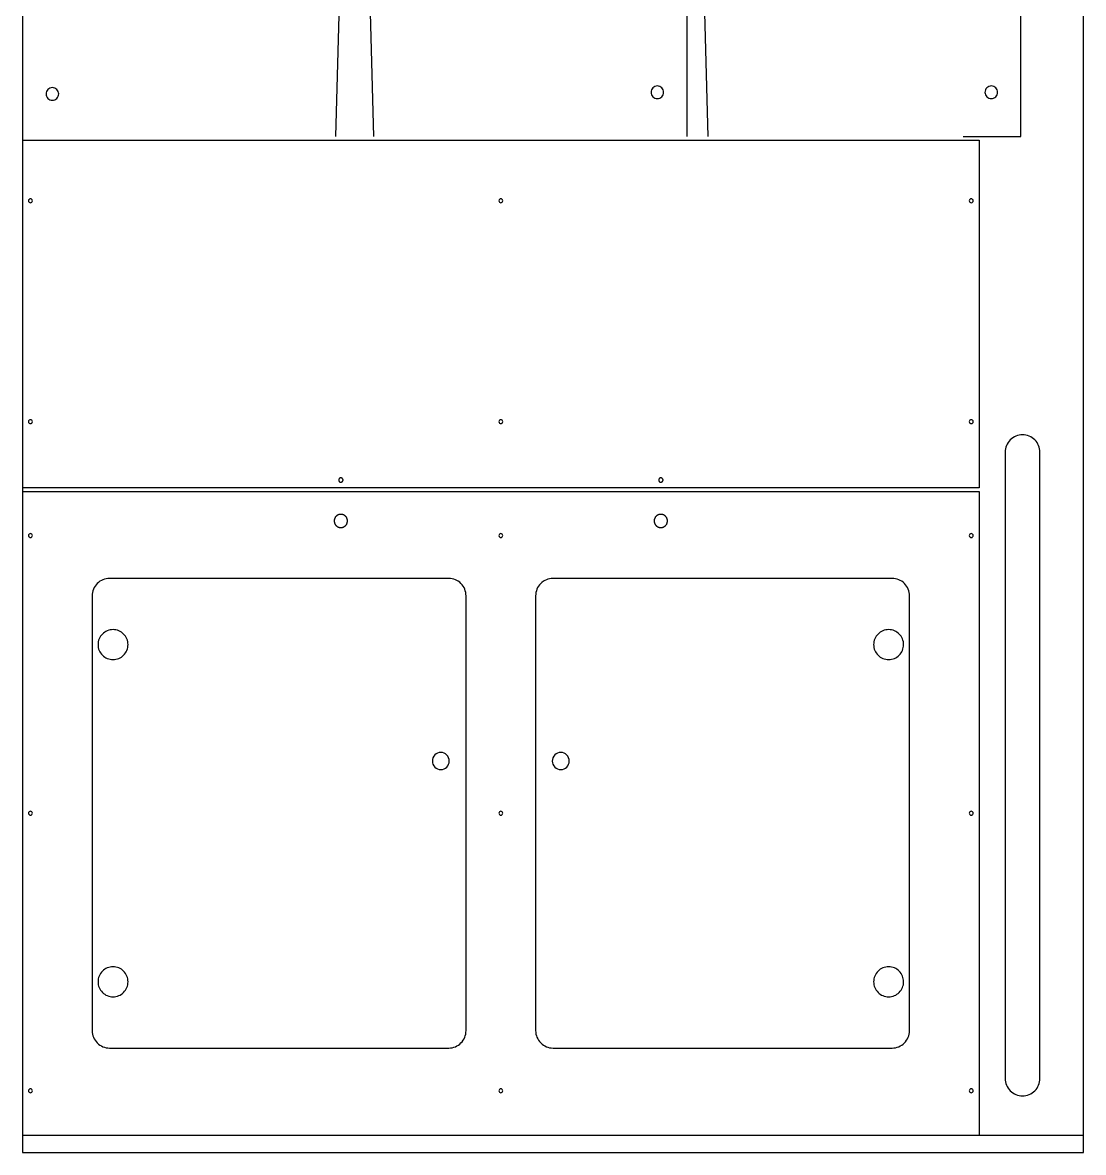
# Model space of a CAD drawing. Extents: x -767 to 4980, y -439 to 2808.
# Drawn here: x 3760 to 4980, y 0 to 1299 of the extents above; entities that cross this region are included whole.
import ezdxf

# ---------------------------------------------------------------- set-up
doc = ezdxf.new("R2010")
doc.units = 0
doc.layers.add('LAYER_1', color=18, linetype='CONTINUOUS')
doc.layers.add('LAYER_10', color=18, linetype='CONTINUOUS')

msp = doc.modelspace()

# ---------------------------------------------------------------- linework, layer by layer
at = {"layer": 'LAYER_1'}
for points in [[(3760.4, 0), (4980.4, 0), (4980.4, 2440), (3760.4, 2440)], [(4126.4, 775.5), (4126.1, 775.5), (4125.9, 775.4), (4125.6, 775.4), (4125.4, 775.3), (4125.2, 775.2), (4125, 775.1), (4124.8, 774.9), (4124.6, 774.8), (4124.4, 774.6), (4124.3, 774.4), (4124.2, 774.2), (4124.1, 774), (4124, 773.7), (4123.9, 773.5), (4123.9, 773.3), (4123.9, 773), (4123.9, 772.7), (4123.9, 772.5), (4124, 772.3), (4124.1, 772), (4124.2, 771.8), (4124.3, 771.6), (4124.4, 771.4), (4124.6, 771.2), (4124.8, 771.1), (4125, 770.9), (4125.2, 770.8), (4125.4, 770.7), (4125.6, 770.6), (4125.9, 770.6), (4126.1, 770.5), (4126.4, 770.5), (4126.6, 770.5), (4126.9, 770.6), (4127.1, 770.6), (4127.3, 770.7), (4127.6, 770.8), (4127.8, 770.9), (4128, 771.1), (4128.1, 771.2), (4128.3, 771.4), (4128.4, 771.6), (4128.6, 771.8), (4128.7, 772), (4128.8, 772.3), (4128.8, 772.5), (4128.9, 772.7), (4128.9, 773), (4128.9, 773.3), (4128.8, 773.5), (4128.8, 773.7), (4128.7, 774), (4128.6, 774.2), (4128.4, 774.4), (4128.3, 774.6), (4128.1, 774.8), (4128, 774.9), (4127.8, 775.1), (4127.6, 775.2), (4127.3, 775.3), (4127.1, 775.4), (4126.9, 775.4), (4126.6, 775.5)], [(4494.4, 775.5), (4494.1, 775.5), (4493.9, 775.4), (4493.6, 775.4), (4493.4, 775.3), (4493.2, 775.2), (4493, 775.1), (4492.8, 774.9), (4492.6, 774.8), (4492.4, 774.6), (4492.3, 774.4), (4492.2, 774.2), (4492.1, 774), (4492, 773.7), (4491.9, 773.5), (4491.9, 773.3), (4491.9, 773), (4491.9, 772.7), (4491.9, 772.5), (4492, 772.3), (4492.1, 772), (4492.2, 771.8), (4492.3, 771.6), (4492.4, 771.4), (4492.6, 771.2), (4492.8, 771.1), (4493, 770.9), (4493.2, 770.8), (4493.4, 770.7), (4493.6, 770.6), (4493.9, 770.6), (4494.1, 770.5), (4494.4, 770.5), (4494.6, 770.5), (4494.9, 770.6), (4495.1, 770.6), (4495.3, 770.7), (4495.6, 770.8), (4495.8, 770.9), (4496, 771.1), (4496.1, 771.2), (4496.3, 771.4), (4496.4, 771.6), (4496.6, 771.8), (4496.7, 772), (4496.8, 772.3), (4496.8, 772.5), (4496.9, 772.7), (4496.9, 773), (4496.9, 773.3), (4496.8, 773.5), (4496.8, 773.7), (4496.7, 774), (4496.6, 774.2), (4496.4, 774.4), (4496.3, 774.6), (4496.1, 774.8), (4496, 774.9), (4495.8, 775.1), (4495.6, 775.2), (4495.3, 775.3), (4495.1, 775.4), (4494.9, 775.4), (4494.6, 775.5)], [(4126.4, 733.6), (4126, 733.6), (4125.6, 733.6), (4125.2, 733.5), (4124.8, 733.5), (4124.5, 733.4), (4124.1, 733.3), (4123.7, 733.2), (4123.4, 733), (4123.1, 732.9), (4122.7, 732.7), (4122.4, 732.5), (4122.1, 732.3), (4121.8, 732.1), (4121.5, 731.9), (4121.2, 731.6), (4121, 731.4), (4120.7, 731.1), (4120.5, 730.9), (4120.3, 730.6), (4120, 730.3), (4119.9, 730), (4119.7, 729.6), (4119.5, 729.3), (4119.3, 729), (4119.2, 728.6), (4119.1, 728.3), (4119, 727.9), (4118.9, 727.5), (4118.8, 727.2), (4118.8, 726.8), (4118.8, 726.4), (4118.7, 726), (4118.8, 725.6), (4118.8, 725.2), (4118.8, 724.8), (4118.9, 724.5), (4119, 724.1), (4119.1, 723.7), (4119.2, 723.4), (4119.3, 723), (4119.5, 722.7), (4119.7, 722.4), (4119.9, 722), (4120, 721.7), (4120.3, 721.4), (4120.5, 721.2), (4120.7, 720.9), (4121, 720.6), (4121.2, 720.4), (4121.5, 720.1), (4121.8, 719.9), (4122.1, 719.7), (4122.4, 719.5), (4122.7, 719.3), (4123.1, 719.1), (4123.4, 719), (4123.7, 718.8), (4124.1, 718.7), (4124.5, 718.6), (4124.8, 718.5), (4125.2, 718.5), (4125.6, 718.4), (4126, 718.4), (4126.4, 718.4), (4126.8, 718.4), (4127.2, 718.4), (4127.5, 718.5), (4127.9, 718.5), (4128.3, 718.6), (4128.6, 718.7), (4129, 718.8), (4129.3, 719), (4129.7, 719.1), (4130, 719.3), (4130.3, 719.5), (4130.6, 719.7), (4130.9, 719.9), (4131.2, 720.1), (4131.5, 720.4), (4131.8, 720.6), (4132, 720.9), (4132.3, 721.2), (4132.5, 721.4), (4132.7, 721.7), (4132.9, 722), (4133.1, 722.4), (4133.2, 722.7), (4133.4, 723), (4133.5, 723.4), (4133.7, 723.7), (4133.8, 724.1), (4133.8, 724.5), (4133.9, 724.8), (4134, 725.2), (4134, 725.6), (4134, 726), (4134, 726.4), (4134, 726.8), (4133.9, 727.2), (4133.8, 727.5), (4133.8, 727.9), (4133.7, 728.3), (4133.5, 728.6), (4133.4, 729), (4133.2, 729.3), (4133.1, 729.6), (4132.9, 730), (4132.7, 730.3), (4132.5, 730.6), (4132.3, 730.9), (4132, 731.1), (4131.8, 731.4), (4131.5, 731.6), (4131.2, 731.9), (4130.9, 732.1), (4130.6, 732.3), (4130.3, 732.5), (4130, 732.7), (4129.7, 732.9), (4129.3, 733), (4129, 733.2), (4128.6, 733.3), (4128.3, 733.4), (4127.9, 733.5), (4127.5, 733.5), (4127.2, 733.6), (4126.8, 733.6)], [(4494.4, 733.6), (4494, 733.6), (4493.6, 733.6), (4493.2, 733.5), (4492.8, 733.5), (4492.5, 733.4), (4492.1, 733.3), (4491.7, 733.2), (4491.4, 733), (4491.1, 732.9), (4490.7, 732.7), (4490.4, 732.5), (4490.1, 732.3), (4489.8, 732.1), (4489.5, 731.9), (4489.2, 731.6), (4489, 731.4), (4488.7, 731.1), (4488.5, 730.9), (4488.3, 730.6), (4488, 730.3), (4487.9, 730), (4487.7, 729.6), (4487.5, 729.3), (4487.3, 729), (4487.2, 728.6), (4487.1, 728.3), (4487, 727.9), (4486.9, 727.5), (4486.8, 727.2), (4486.8, 726.8), (4486.8, 726.4), (4486.7, 726), (4486.8, 725.6), (4486.8, 725.2), (4486.8, 724.8), (4486.9, 724.5), (4487, 724.1), (4487.1, 723.7), (4487.2, 723.4), (4487.3, 723), (4487.5, 722.7), (4487.7, 722.4), (4487.9, 722), (4488, 721.7), (4488.3, 721.4), (4488.5, 721.2), (4488.7, 720.9), (4489, 720.6), (4489.2, 720.4), (4489.5, 720.1), (4489.8, 719.9), (4490.1, 719.7), (4490.4, 719.5), (4490.7, 719.3), (4491.1, 719.1), (4491.4, 719), (4491.7, 718.8), (4492.1, 718.7), (4492.5, 718.6), (4492.8, 718.5), (4493.2, 718.5), (4493.6, 718.4), (4494, 718.4), (4494.4, 718.4), (4494.8, 718.4), (4495.2, 718.4), (4495.5, 718.5), (4495.9, 718.5), (4496.3, 718.6), (4496.6, 718.7), (4497, 718.8), (4497.3, 719), (4497.7, 719.1), (4498, 719.3), (4498.3, 719.5), (4498.6, 719.7), (4498.9, 719.9), (4499.2, 720.1), (4499.5, 720.4), (4499.8, 720.6), (4500, 720.9), (4500.3, 721.2), (4500.5, 721.4), (4500.7, 721.7), (4500.9, 722), (4501.1, 722.4), (4501.2, 722.7), (4501.4, 723), (4501.5, 723.4), (4501.7, 723.7), (4501.8, 724.1), (4501.8, 724.5), (4501.9, 724.8), (4502, 725.2), (4502, 725.6), (4502, 726), (4502, 726.4), (4502, 726.8), (4501.9, 727.2), (4501.8, 727.5), (4501.8, 727.9), (4501.7, 728.3), (4501.5, 728.6), (4501.4, 729), (4501.2, 729.3), (4501.1, 729.6), (4500.9, 730), (4500.7, 730.3), (4500.5, 730.6), (4500.3, 730.9), (4500, 731.1), (4499.8, 731.4), (4499.5, 731.6), (4499.2, 731.9), (4498.9, 732.1), (4498.6, 732.3), (4498.3, 732.5), (4498, 732.7), (4497.7, 732.9), (4497.3, 733), (4497, 733.2), (4496.6, 733.3), (4496.3, 733.4), (4495.9, 733.5), (4495.5, 733.5), (4495.2, 733.6), (4494.8, 733.6)]]:
    msp.add_lwpolyline(points, close=True, dxfattribs=at)
for points in [[(3760.4, 1908), (4140.4, 1908), (4120.4, 1168)], [(4164.4, 1168), (4144.4, 1908), (4524.4, 1908), (4524.4, 1168)], [(4842.1, 1168), (4908.4, 1168), (4908.4, 1908), (4528.4, 1908), (4548.4, 1168)], [(3760.4, 1164), (4860.4, 1164), (4860.4, 764), (3760.4, 764)], [(3760.4, 20), (4980.4, 20)]]:
    msp.add_lwpolyline(points, dxfattribs=at)
for points in [[(3794.6, 1224.2, 0.414214), (3787.4, 1217, 0.414214), (3794.6, 1209.8, 0.414214), (3801.9, 1217, 0.414214)], [(4490.4, 1226.1, 0.414214), (4483.1, 1218.8, 0.414214), (4490.4, 1211.6, 0.414214), (4497.6, 1218.8, 0.414214)], [(4874.4, 1226.1, 0.414214), (4867.1, 1218.8, 0.414214), (4874.4, 1211.6, 0.414214), (4881.6, 1218.8, 0.414214)], [(3769.4, 1096.4, 0.414214), (3767.1, 1094.2, 0.414214), (3769.4, 1091.9, 0.414214), (3771.6, 1094.2, 0.414214)], [(4310.4, 1096.4, 0.414214), (4308.1, 1094.2, 0.414214), (4310.4, 1091.9, 0.414214), (4312.6, 1094.2, 0.414214)], [(4851.4, 1096.4, 0.414214), (4849.1, 1094.2, 0.414214), (4851.4, 1091.9, 0.414214), (4853.6, 1094.2, 0.414214)], [(3769.4, 842.4, 0.414214), (3767.1, 840.2, 0.414214), (3769.4, 837.9, 0.414214), (3771.6, 840.2, 0.414214)], [(4310.4, 842.4, 0.414214), (4308.1, 840.2, 0.414214), (4310.4, 837.9, 0.414214), (4312.6, 840.2, 0.414214)], [(4851.4, 842.4, 0.414214), (4849.1, 840.2, 0.414214), (4851.4, 837.9, 0.414214), (4853.6, 840.2, 0.414214)], [(4890.4, 85, 0.414214), (4910.4, 65, 0.414214), (4930.4, 85), (4930.4, 805, 0.414214), (4910.4, 825, 0.414214), (4890.4, 805)], [(3769.4, 711.4, 0.414214), (3767.1, 709.2, 0.414214), (3769.4, 706.9, 0.414214), (3771.6, 709.2, 0.414214)], [(4310.4, 711.4, 0.414214), (4308.1, 709.2, 0.414214), (4310.4, 706.9, 0.414214), (4312.6, 709.2, 0.414214)], [(4851.4, 711.4, 0.414214), (4849.1, 709.2, 0.414214), (4851.4, 706.9, 0.414214), (4853.6, 709.2, 0.414214)], [(3840.4, 639.9), (3840.4, 140, 0.414214), (3860.4, 120), (4250.4, 120, 0.414788), (4270.4, 140), (4270.4, 640, 0.414214), (4250.4, 660), (3860.4, 660, 0.414949)], [(4350.4, 639.9), (4350.4, 140, 0.414214), (4370.4, 120), (4760.4, 120, 0.414788), (4780.4, 140), (4780.4, 640, 0.414214), (4760.4, 660), (4370.4, 660, 0.414949)], [(3864.4, 601.1, 0.414214), (3847.1, 583.8, 0.414214), (3864.4, 566.6, 0.414214), (3881.6, 583.8, 0.414214)], [(4756.4, 601.1, 0.414214), (4739.1, 583.8, 0.414214), (4756.4, 566.6, 0.414214), (4773.6, 583.8, 0.414214)], [(4241.4, 459.8, 0.414214), (4231.6, 450, 0.414214), (4241.4, 440.2, 0.414214), (4251.1, 450, 0.414214)], [(4379.4, 459.8, 0.414214), (4369.6, 450, 0.414214), (4379.4, 440.2, 0.414214), (4389.1, 450, 0.414214)], [(3769.4, 392.2, 0.414214), (3767.1, 390, 0.414214), (3769.4, 387.7, 0.414214), (3771.6, 390, 0.414214)], [(4310.4, 392.2, 0.414214), (4308.1, 390, 0.414214), (4310.4, 387.7, 0.414214), (4312.6, 390, 0.414214)], [(4851.4, 392.2, 0.414214), (4849.1, 390, 0.414214), (4851.4, 387.7, 0.414214), (4853.6, 390, 0.414214)], [(3864.4, 213.4, 0.414214), (3847.1, 196.2, 0.414214), (3864.4, 178.9, 0.414214), (3881.6, 196.2, 0.414214)], [(4756.4, 213.4, 0.414214), (4739.1, 196.2, 0.414214), (4756.4, 178.9, 0.414214), (4773.6, 196.2, 0.414214)], [(3769.4, 73.1, 0.414214), (3767.1, 70.8, 0.414214), (3769.4, 68.6, 0.414214), (3771.6, 70.8, 0.414214)], [(4310.4, 73.1, 0.414214), (4308.1, 70.8, 0.414214), (4310.4, 68.6, 0.414214), (4312.6, 70.8, 0.414214)], [(4851.4, 73.1, 0.414214), (4849.1, 70.8, 0.414214), (4851.4, 68.6, 0.414214), (4853.6, 70.8, 0.414214)]]:
    msp.add_lwpolyline(points, format="xyb", close=True, dxfattribs=at)
at = {"layer": 'LAYER_10'}
msp.add_lwpolyline([(3760.4, 760), (4860.4, 760), (4860.4, 20)], dxfattribs=at)

doc.saveas('drawing.dxf')
